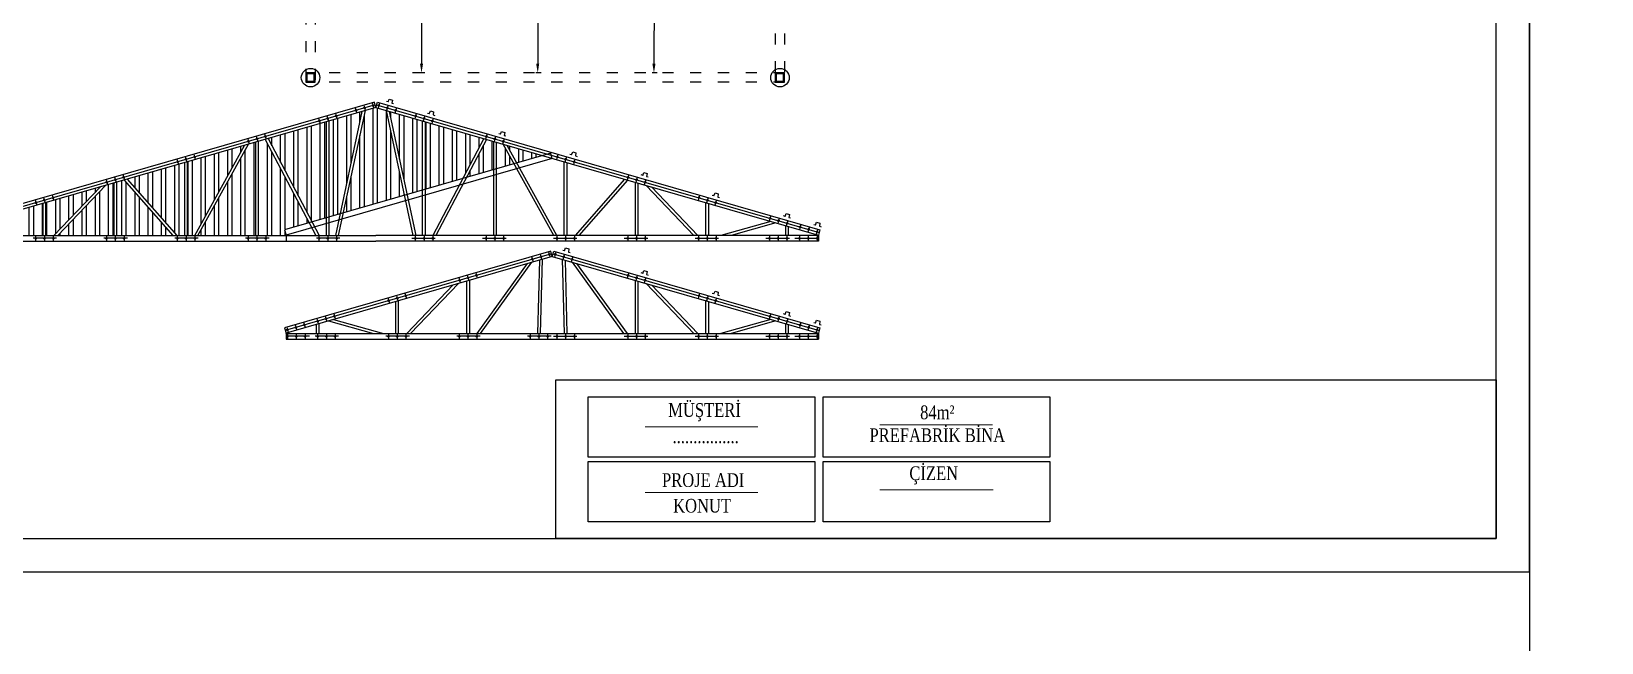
# Model space of a CAD drawing. Header units: millimetres. Extents: x 142629 to 168404, y -211947 to -204319.
# Drawn here: x 145209 to 146905, y -209285 to -208625 of the extents above; entities that cross this region are included whole.
import ezdxf

# ---------------------------------------------------------------- set-up
doc = ezdxf.new("R2010")
doc.units = ezdxf.units.MM
doc.linetypes.add('ACAD_ISO03W100', pattern=[30, 12, -18])
doc.layers.add('-YAZI', color=7, linetype='Continuous', lineweight=15)
for name, color, linetype in [('Block1', 255, 'Continuous'), ('KAPI-PEN', 3, 'Continuous'), ('ZEMİN', 191, 'Continuous'), ('ÖLÇÜLENDİRME', 121, 'Continuous')]:
    doc.layers.add(name, color=color, linetype=linetype)
doc.styles.add('133', font='times.ttf')
doc.styles.add('metin', font='palabi.ttf')
doc.dimstyles.new('Metin SARI', dxfattribs={"dimscale": 20, "dimtxt": 1, "dimasz": 0.5, "dimexe": 0.1, "dimexo": 0.1, "dimgap": 0.2, "dimtad": 1, "dimrnd": 1, "dimzin": 12, "dimdsep": 46, "dimlunit": 6, "dimtxsty": 'metin', "dimcen": 0.8, "dimdle": 0.0005, "dimclrd": 7, "dimclre": 165, "dimclrt": 165, "dimazin": 3, "dimtfac": 1, "dimtmove": 0, "dimatfit": 2, "dimfxl": 1, "dimfxlon": 1, "dimtolj": 1, "dimtzin": 0, "dimlwe": -1, "dimarcsym": 0})

# ---------------------------------------------------------------- blocks, each defined once
blk = doc.blocks.new('omega')
at = {"layer": 'Block1', "color": 1}
for p, q in [((32355, 6698), (32338, 6703)), ((32355, 6698), (32368, 6729)), ((32368, 6729), (32403, 6718)), ((32403, 6718), (32397, 6685)), ((32397, 6685), (32415, 6680))]:
    blk.add_line(p, q, dxfattribs=at)
blk = doc.blocks.new('*D1984')
at = {"layer": 'Block1', "color": 165, "transparency": 16777216}
for p, q in [((145886.2, -208417), (145880.6, -208417)), ((145885.1, -208669.7), (145879.5, -208669.7))]:
    blk.add_line(p, q, dxfattribs=at)
at = {"layer": 'Block1', "color": 7, "lineweight": -2, "transparency": 16777216}
blk.add_line((145882.5, -208427), (145881.5, -208659.7), dxfattribs=at)
at = {"layer": 'Block1', "color": 7, "transparency": 16777216}
for points in [[(145880.9, -208427), (145884.2, -208427), (145882.6, -208417)], [(145879.8, -208659.7), (145883.2, -208659.7), (145881.5, -208669.7)]]:
    blk.add_solid(points, dxfattribs=at)
at = {"layer": 'Defpoints', "color": 0, "transparency": 16777216}
for p in [(145888.2, -208417), (145881.5, -208669.7), (145887.1, -208669.7)]:
    blk.add_point(p, dxfattribs=at)
at = {"layer": 'Block1', "color": 165, "transparency": 16777216, "insert": (145867.8, -208543.3), "char_height": 20, "attachment_point": 5, "rotation": 89.745, "style": 'metin'}
blk.add_mtext('\\A1;253', dxfattribs=at)
blk = doc.blocks.new('*D1985')
at = {"layer": 'Block1', "color": 165, "transparency": 16777216}
for p, q in [((145759.6, -208417), (145754, -208417)), ((145759.6, -208669.7), (145754, -208669.7))]:
    blk.add_line(p, q, dxfattribs=at)
at = {"layer": 'Block1', "color": 7, "lineweight": -2, "transparency": 16777216}
blk.add_line((145756, -208427), (145756, -208659.7), dxfattribs=at)
at = {"layer": 'Block1', "color": 7, "transparency": 16777216}
for points in [[(145754.3, -208427), (145757.6, -208427), (145756, -208417)], [(145754.3, -208659.7), (145757.6, -208659.7), (145756, -208669.7)]]:
    blk.add_solid(points, dxfattribs=at)
at = {"layer": 'Defpoints', "color": 0, "transparency": 16777216}
for p in [(145761.6, -208417), (145756, -208669.7), (145761.6, -208669.7)]:
    blk.add_point(p, dxfattribs=at)
at = {"layer": 'Block1', "color": 165, "transparency": 16777216, "insert": (145741.7, -208543.4), "char_height": 20, "attachment_point": 5, "rotation": 90, "style": 'metin'}
blk.add_mtext('\\A1;253', dxfattribs=at)
blk = doc.blocks.new('*D1986')
at = {"layer": 'Block1', "color": 165, "transparency": 16777216}
for p, q in [((145634.1, -208354.2), (145628.5, -208354.2)), ((145634.1, -208669.7), (145628.5, -208669.7))]:
    blk.add_line(p, q, dxfattribs=at)
at = {"layer": 'Block1', "color": 7, "lineweight": -2, "transparency": 16777216}
blk.add_line((145630.5, -208364.2), (145630.5, -208659.7), dxfattribs=at)
at = {"layer": 'Block1', "color": 7, "transparency": 16777216}
for points in [[(145628.8, -208364.2), (145632.1, -208364.2), (145630.5, -208354.2)], [(145628.8, -208659.7), (145632.1, -208659.7), (145630.5, -208669.7)]]:
    blk.add_solid(points, dxfattribs=at)
at = {"layer": 'Defpoints', "color": 0, "transparency": 16777216}
for p in [(145636.1, -208354.2), (145630.5, -208669.7), (145636.1, -208669.7)]:
    blk.add_point(p, dxfattribs=at)
at = {"layer": 'Block1', "color": 165, "transparency": 16777216, "insert": (145616.2, -208512), "char_height": 20, "attachment_point": 5, "rotation": 90, "style": 'metin'}
blk.add_mtext('\\A1;316', dxfattribs=at)

msp = doc.modelspace()

# ---------------------------------------------------------------- hatches: boundary and pattern name
at = {"layer": 'Block1'}
h = msp.add_hatch(dxfattribs=at)
h.set_pattern_fill('ANSI32', color=256, scale=1.5, angle=45)
h.set_pattern_definition([(90, (129276.21, -188121.768), (-14.2875, 0), []), (90, (129280.972, -188117.006), (-14.2875, 0), [])])
h.paths.add_polyline_path([(145135.654, -208835.411), (145106.154, -208843.913), (145106.154, -208845.223), (145135.654, -208845.223)])
h.paths.add_polyline_path([(145149.024, -208831.558), (145138.654, -208834.546), (145138.654, -208845.223), (145197.487, -208845.223)])
h.paths.add_polyline_path([(145221.653, -208810.627), (145154.491, -208829.982), (145208.541, -208845.223), (145221.653, -208845.223)])
h.paths.add_polyline_path([(145283.545, -208792.79), (145224.653, -208809.762), (145224.654, -208845.223), (145233.445, -208845.223)])
h.paths.add_polyline_path([(145298.153, -208788.58), (145289.271, -208791.14), (145237.595, -208845.223), (145298.153, -208845.223)])
h.paths.add_polyline_path([(145309.378, -208785.345), (145301.153, -208787.716), (145301.153, -208845.223), (145362.019, -208845.223)])
h.paths.add_polyline_path([(145374.653, -208766.534), (145312.565, -208784.427), (145366.013, -208845.223), (145374.653, -208845.223)])
h.paths.add_polyline_path([(145439.432, -208747.865), (145377.653, -208765.669), (145377.653, -208845.223), (145385.598, -208845.223)])
h.paths.add_polyline_path([(145451.153, -208744.487), (145443.51, -208746.69), (145389.026, -208845.223), (145451.153, -208845.223)])
h.paths.add_polyline_path([(145461.737, -208741.437), (145454.153, -208743.623), (145454.153, -208845.223), (145484.154, -208845.223), (145484.154, -208844.777), (145482.492, -208839.012), (145509.075, -208831.351)])
h.paths.add_polyline_path([(145527.653, -208722.441), (145464.681, -208740.589), (145512.019, -208830.502), (145527.653, -208825.997)])
h.paths.add_polyline_path([(145566.514, -208711.242), (145530.653, -208721.576), (145530.653, -208825.132), (145542.827, -208821.624)])
h.paths.add_polyline_path([(145592.522, -208710.299), (145581.154, -208707.023), (145569.785, -208710.299), (145546.098, -208820.681), (145612.126, -208801.653)])
h.paths.add_polyline_path([(145631.654, -208721.576), (145595.793, -208711.242), (145615.016, -208800.82), (145631.654, -208796.025)])
h.paths.add_polyline_path([(145697.626, -208740.589), (145634.654, -208722.441), (145634.654, -208795.16), (145675.02, -208783.527)])
h.paths.add_polyline_path([(145708.154, -208743.623), (145700.57, -208741.437), (145679.017, -208782.376), (145708.154, -208773.979)])
h.paths.add_polyline_path([(145718.797, -208746.69), (145711.154, -208744.487), (145711.154, -208773.114), (145730.349, -208767.582)])
h.paths.add_polyline_path([(145760.82, -208758.801), (145722.875, -208747.865), (145733.306, -208766.73)])
h.paths.add_polyline_path([(145332.234, -208809.156), (145342.989, -208821.39), (145352.611, -208812.931), (145341.855, -208800.697)], flags=25)
h.paths.add_polyline_path([(145376.218, -208813.83), (145376.218, -208797.541), (145363.406, -208797.541), (145363.406, -208813.83)], flags=9)
h.paths.add_polyline_path([(145408.616, -208806.091), (145419.714, -208786.022), (145408.502, -208779.822), (145397.405, -208799.892)], flags=25)
h.paths.add_polyline_path([(145452.057, -208806.196), (145452.057, -208783.262), (145439.246, -208783.262), (145439.246, -208806.196)], flags=9)
h.paths.add_polyline_path([(145485.226, -208782.816), (145495.91, -208803.109), (145507.246, -208797.14), (145496.562, -208776.847)], flags=25)
h.paths.add_polyline_path([(145528.769, -208795.173), (145528.769, -208772.239), (145515.958, -208772.239), (145515.958, -208795.173)], flags=9)
h.paths.add_polyline_path([(145551.945, -208789.541), (145556.757, -208767.118), (145544.231, -208764.43), (145539.419, -208786.853)], flags=25)
h.paths.add_polyline_path([(145592.516, -208795.721), (145592.516, -208757.498), (145571.164, -208757.498), (145571.164, -208795.721)], flags=24)
h.paths.add_polyline_path([(145639.728, -208795.173), (145639.728, -208772.239), (145626.917, -208772.239), (145626.917, -208795.173)], flags=9)
h.paths.add_polyline_path([(145605.399, -208766.411), (145610.21, -208788.834), (145622.736, -208786.146), (145617.924, -208763.723)], flags=25)
h.paths.add_polyline_path([(145666.084, -208803.702), (145676.768, -208783.409), (145665.432, -208777.441), (145654.749, -208797.734)], flags=9)

# ---------------------------------------------------------------- linework, layer by layer
at = {"layer": '-YAZI'}
for p, q in [((146125.489, -209049.751), (146247.247, -209049.751)), ((145871.876, -209051.712), (145993.634, -209051.712)), ((145871.876, -209122.914), (145993.634, -209122.914)), ((146125.489, -209119.714), (146247.793, -209119.714))]:
    msp.add_line(p, q, dxfattribs=at)
at = {"layer": 'Block1', "color": 1}
for p, q in [((145579.492, -208701.257), (145101.492, -208839.012)), ((145581.154, -208707.023), (145103.154, -208844.777)), ((145581.154, -208707.023), (145579.492, -208701.257)), ((145581.154, -208707.023), (145582.815, -208701.257)), ((145581.154, -208707.023), (146059.154, -208844.777)), ((145582.815, -208701.257), (146060.815, -208839.012)), ((145527.653, -208845.223), (145527.653, -208722.441)), ((145530.653, -208845.223), (145530.653, -208721.576)), ((145631.654, -208845.223), (145631.654, -208721.576)), ((145634.654, -208845.223), (145634.654, -208722.441)), ((145451.153, -208744.487), (145451.153, -208845.223)), ((145454.153, -208743.623), (145454.153, -208845.223)), ((145461.737, -208741.437), (145516.379, -208845.223)), ((145464.681, -208740.589), (145519.769, -208845.223)), ((145697.626, -208740.589), (145642.538, -208845.223)), ((145700.57, -208741.437), (145645.928, -208845.223)), ((145708.154, -208743.623), (145708.154, -208845.223)), ((145711.154, -208744.487), (145711.154, -208845.223)), ((145385.598, -208845.223), (145439.432, -208747.865)), ((145389.026, -208845.223), (145443.51, -208746.69)), ((145769.992, -208756.157), (145482.492, -208839.012)), ((145771.654, -208761.923), (145484.154, -208844.777)), ((145773.281, -208845.223), (145718.797, -208746.69)), ((145776.709, -208845.223), (145722.875, -208747.865)), ((145771.654, -208761.923), (145769.992, -208756.157)), ((145374.653, -208845.223), (145374.653, -208766.534)), ((145377.653, -208845.223), (145377.653, -208765.669)), ((145784.654, -208845.223), (145784.654, -208765.669)), ((145787.654, -208845.223), (145787.654, -208766.534)), ((145233.445, -208845.223), (145283.545, -208792.79)), ((145237.595, -208845.223), (145289.271, -208791.14)), ((145298.153, -208788.58), (145298.153, -208845.223)), ((145301.153, -208787.716), (145301.153, -208845.223)), ((145309.378, -208785.345), (145362.019, -208845.223)), ((145312.565, -208784.427), (145366.013, -208845.223)), ((145849.742, -208784.427), (145796.294, -208845.223)), ((145852.929, -208785.345), (145800.288, -208845.223)), ((145861.154, -208787.716), (145861.154, -208845.223)), ((145864.154, -208788.58), (145864.154, -208845.223)), ((145924.712, -208845.223), (145873.036, -208791.14)), ((145928.862, -208845.223), (145878.762, -208792.79)), ((145221.653, -208845.223), (145221.653, -208810.627)), ((145224.654, -208845.223), (145224.653, -208809.762)), ((145937.654, -208845.223), (145937.654, -208809.762)), ((145940.654, -208845.223), (145940.654, -208810.627)), ((146007.816, -208829.982), (145953.766, -208845.223)), ((145103.154, -208845.223), (145581.154, -208845.223)), ((145482.492, -208839.012), (145484.154, -208844.777)), ((145484.154, -208845.223), (145484.154, -208844.777)), ((145484.154, -208845.223), (145484.154, -208851.223)), ((146059.154, -208845.223), (145581.154, -208845.223)), ((146013.283, -208831.558), (145964.82, -208845.223)), ((146023.654, -208834.546), (146023.654, -208845.223)), ((146026.654, -208835.411), (146026.654, -208845.223)), ((146056.154, -208845.223), (146056.154, -208843.913)), ((146060.815, -208839.012), (146059.154, -208844.777)), ((146059.154, -208845.223), (146059.154, -208844.777)), ((146059.154, -208845.223), (146059.154, -208851.223)), ((145103.154, -208851.223), (145581.154, -208851.223)), ((145769.992, -208862.033), (145482.492, -208944.888)), ((146059.154, -208851.223), (145581.154, -208851.223)), ((145771.654, -208867.799), (145769.992, -208862.033)), ((145771.654, -208867.799), (145773.315, -208862.033)), ((145773.315, -208862.033), (146060.815, -208944.888)), ((145771.654, -208867.799), (145484.154, -208950.653)), ((145690.469, -208951.099), (145745.054, -208875.464)), ((145694.168, -208951.099), (145749.726, -208874.118)), ((145757.771, -208871.799), (145755.73, -208951.099)), ((145760.794, -208870.928), (145758.731, -208951.099)), ((145771.654, -208867.799), (146059.154, -208950.653)), ((145782.513, -208870.928), (145784.576, -208951.099)), ((145785.536, -208871.799), (145787.577, -208951.099)), ((145849.139, -208951.099), (145793.581, -208874.118)), ((145852.838, -208951.099), (145798.253, -208875.464)), ((145618.595, -208951.099), (145670.271, -208897.016)), ((145679.153, -208894.456), (145679.153, -208951.099)), ((145682.153, -208893.592), (145682.153, -208951.099)), ((145861.154, -208893.592), (145861.154, -208951.099)), ((145864.154, -208894.456), (145864.154, -208951.099)), ((145924.712, -208951.099), (145873.036, -208897.016)), ((145614.445, -208951.099), (145664.545, -208898.666)), ((145928.862, -208951.099), (145878.762, -208898.666)), ((145602.653, -208951.099), (145602.653, -208916.503)), ((145605.654, -208951.099), (145605.653, -208915.638)), ((145937.654, -208951.099), (145937.654, -208915.638)), ((145940.654, -208951.099), (145940.654, -208916.503)), ((145482.492, -208944.888), (145484.154, -208950.653)), ((145516.654, -208941.287), (145516.654, -208951.099)), ((145519.654, -208940.422), (145519.654, -208951.099)), ((145530.024, -208937.433), (145578.487, -208951.099)), ((145535.491, -208935.858), (145589.541, -208951.099)), ((146007.816, -208935.858), (145953.766, -208951.099)), ((146013.283, -208937.433), (145964.82, -208951.099)), ((146023.654, -208940.422), (146023.654, -208951.099)), ((146026.654, -208941.287), (146026.654, -208951.099)), ((146060.815, -208944.888), (146059.154, -208950.653)), ((145484.154, -208951.099), (145484.154, -208950.653)), ((145484.154, -208951.099), (145484.154, -208957.099)), ((145484.154, -208951.099), (146059.154, -208951.099)), ((145484.154, -208957.099), (146059.154, -208957.099)), ((145487.154, -208951.099), (145487.154, -208949.788)), ((146056.154, -208951.099), (146056.154, -208949.788)), ((146059.154, -208951.099), (146059.154, -208950.653)), ((146059.154, -208951.099), (146059.154, -208957.099))]:
    msp.add_line(p, q, dxfattribs=at)
at = {"layer": 'Block1', "color": 2}
for p, q in [((145580.323, -208704.14), (145102.323, -208841.894)), ((145558.904, -208707.191), (145560.566, -208712.956)), ((145568.033, -208704.56), (145569.694, -208710.325)), ((145577.161, -208701.929), (145578.823, -208707.694)), ((145581.984, -208704.14), (146059.984, -208841.894)), ((145585.146, -208701.929), (145583.484, -208707.694)), ((145594.274, -208704.56), (145592.613, -208710.325)), ((145603.403, -208707.191), (145601.741, -208712.956)), ((145519.194, -208718.635), (145520.856, -208724.4)), ((145528.323, -208716.004), (145529.984, -208721.769)), ((145537.451, -208713.373), (145539.113, -208719.139)), ((145624.856, -208713.373), (145623.195, -208719.139)), ((145633.985, -208716.004), (145632.323, -208721.769)), ((145643.113, -208718.635), (145641.452, -208724.4)), ((145442.694, -208740.681), (145444.356, -208746.446)), ((145451.823, -208738.05), (145453.484, -208743.816)), ((145460.951, -208735.42), (145462.613, -208741.185)), ((145701.356, -208735.42), (145699.695, -208741.185)), ((145710.485, -208738.05), (145708.823, -208743.816)), ((145719.613, -208740.681), (145717.951, -208746.446)), ((145375.323, -208760.097), (145376.984, -208765.862)), ((145384.451, -208757.466), (145386.113, -208763.231)), ((145777.856, -208757.466), (145776.194, -208763.231)), ((145786.984, -208760.097), (145785.323, -208765.862)), ((145366.194, -208762.727), (145367.856, -208768.493)), ((145796.113, -208762.727), (145794.451, -208768.493)), ((145289.694, -208784.774), (145291.356, -208790.539)), ((145298.823, -208782.143), (145300.484, -208787.909)), ((145307.951, -208779.512), (145309.613, -208785.278)), ((145854.356, -208779.512), (145852.694, -208785.278)), ((145863.484, -208782.143), (145861.823, -208787.909)), ((145872.613, -208784.774), (145870.951, -208790.539)), ((145213.194, -208806.82), (145214.856, -208812.586)), ((145222.323, -208804.19), (145223.984, -208809.955)), ((145231.451, -208801.559), (145233.113, -208807.324)), ((145930.856, -208801.559), (145929.194, -208807.324)), ((145939.984, -208804.19), (145938.323, -208809.955)), ((145949.113, -208806.82), (145947.451, -208812.586)), ((146007.727, -208823.712), (146006.066, -208829.478)), ((146016.856, -208826.343), (146015.194, -208832.108)), ((146025.984, -208828.974), (146024.323, -208834.739)), ((145213.654, -208845.223), (145213.654, -208851.223)), ((145223.154, -208845.223), (145223.154, -208851.223)), ((145232.654, -208845.223), (145232.654, -208851.223)), ((145290.153, -208845.223), (145290.153, -208851.223)), ((145299.653, -208845.223), (145299.653, -208851.223)), ((145309.153, -208845.223), (145309.153, -208851.223)), ((145366.653, -208845.223), (145366.653, -208851.223)), ((145376.153, -208845.223), (145376.153, -208851.223)), ((145385.653, -208845.223), (145385.653, -208851.223)), ((145443.153, -208845.223), (145443.153, -208851.223)), ((145452.653, -208845.223), (145452.653, -208851.223)), ((145462.153, -208845.223), (145462.153, -208851.223)), ((145519.653, -208845.223), (145519.653, -208851.223)), ((145529.153, -208845.223), (145529.153, -208851.223)), ((145538.653, -208845.223), (145538.653, -208851.223)), ((145623.654, -208845.223), (145623.654, -208851.223)), ((145633.154, -208845.223), (145633.154, -208851.223)), ((145642.654, -208845.223), (145642.654, -208851.223)), ((145700.154, -208845.223), (145700.154, -208851.223)), ((145709.654, -208845.223), (145709.654, -208851.223)), ((145719.154, -208845.223), (145719.154, -208851.223)), ((145776.654, -208845.223), (145776.654, -208851.223)), ((145786.154, -208845.223), (145786.154, -208851.223)), ((145795.654, -208845.223), (145795.654, -208851.223)), ((145853.154, -208845.223), (145853.154, -208851.223)), ((145862.654, -208845.223), (145862.654, -208851.223)), ((145872.154, -208845.223), (145872.154, -208851.223)), ((145929.654, -208845.223), (145929.654, -208851.223)), ((145939.154, -208845.223), (145939.154, -208851.223)), ((145948.654, -208845.223), (145948.654, -208851.223)), ((146006.154, -208845.223), (146006.154, -208851.223)), ((146015.654, -208845.223), (146015.654, -208851.223)), ((146025.154, -208845.223), (146025.154, -208851.223)), ((146040.227, -208833.079), (146038.566, -208838.844)), ((146038.654, -208845.223), (146038.654, -208851.223)), ((146049.356, -208835.709), (146047.694, -208841.475)), ((146048.154, -208845.223), (146048.154, -208851.223)), ((146058.484, -208838.34), (146056.823, -208844.105)), ((146057.654, -208845.223), (146057.654, -208851.223)), ((145767.661, -208862.705), (145769.323, -208868.47)), ((145775.646, -208862.705), (145773.984, -208868.47)), ((145770.823, -208864.916), (145483.323, -208947.77)), ((145749.404, -208867.966), (145751.066, -208873.732)), ((145758.533, -208865.336), (145760.194, -208871.101)), ((145772.484, -208864.916), (146059.984, -208947.77)), ((145784.774, -208865.336), (145783.113, -208871.101)), ((145793.903, -208867.966), (145792.241, -208873.732)), ((145670.694, -208890.65), (145672.356, -208896.415)), ((145679.823, -208888.019), (145681.484, -208893.784)), ((145688.951, -208885.388), (145690.613, -208891.154)), ((145854.356, -208885.388), (145852.694, -208891.154)), ((145863.484, -208888.019), (145861.823, -208893.784)), ((145872.613, -208890.65), (145870.951, -208896.415)), ((145594.194, -208912.696), (145595.856, -208918.462)), ((145603.323, -208910.066), (145604.984, -208915.831)), ((145612.451, -208907.435), (145614.113, -208913.2)), ((145930.856, -208907.435), (145929.194, -208913.2)), ((145939.984, -208910.066), (145938.323, -208915.831)), ((145949.113, -208912.696), (145947.451, -208918.462)), ((145535.58, -208929.588), (145537.241, -208935.354)), ((146007.727, -208929.588), (146006.066, -208935.354)), ((145484.823, -208944.216), (145486.484, -208949.981)), ((145493.951, -208941.585), (145495.613, -208947.351)), ((145503.08, -208938.954), (145504.741, -208944.72)), ((145517.323, -208934.85), (145518.984, -208940.615)), ((145526.451, -208932.219), (145528.113, -208937.984)), ((146016.856, -208932.219), (146015.194, -208937.984)), ((146025.984, -208934.85), (146024.323, -208940.615)), ((146040.227, -208938.954), (146038.566, -208944.72)), ((146049.356, -208941.585), (146047.694, -208947.351)), ((146058.484, -208944.216), (146056.823, -208949.981)), ((145485.654, -208951.099), (145485.654, -208957.099)), ((145495.154, -208951.099), (145495.154, -208957.099)), ((145504.654, -208951.099), (145504.654, -208957.099)), ((145518.154, -208951.099), (145518.154, -208957.099)), ((145527.654, -208951.099), (145527.654, -208957.099)), ((145537.154, -208951.099), (145537.154, -208957.099)), ((145594.654, -208951.099), (145594.654, -208957.099)), ((145604.154, -208951.099), (145604.154, -208957.099)), ((145613.654, -208951.099), (145613.654, -208957.099)), ((145671.153, -208951.099), (145671.153, -208957.099)), ((145680.653, -208951.099), (145680.653, -208957.099)), ((145690.153, -208951.099), (145690.153, -208957.099)), ((145747.653, -208951.099), (145747.653, -208957.099)), ((145757.153, -208951.099), (145757.153, -208957.099)), ((145766.653, -208951.099), (145766.653, -208957.099)), ((145776.654, -208951.099), (145776.654, -208957.099)), ((145786.154, -208951.099), (145786.154, -208957.099)), ((145795.654, -208951.099), (145795.654, -208957.099)), ((145853.154, -208951.099), (145853.154, -208957.099)), ((145862.654, -208951.099), (145862.654, -208957.099)), ((145872.154, -208951.099), (145872.154, -208957.099)), ((145929.654, -208951.099), (145929.654, -208957.099)), ((145939.154, -208951.099), (145939.154, -208957.099)), ((145948.654, -208951.099), (145948.654, -208957.099)), ((146006.154, -208951.099), (146006.154, -208957.099)), ((146015.654, -208951.099), (146015.654, -208957.099)), ((146025.154, -208951.099), (146025.154, -208957.099)), ((146038.654, -208951.099), (146038.654, -208957.099)), ((146048.154, -208951.099), (146048.154, -208957.099)), ((146057.654, -208951.099), (146057.654, -208957.099))]:
    msp.add_line(p, q, dxfattribs=at)
at = {"layer": 'Block1', "color": 7}
for points in [[(145505.614, -208679.747), (145515.614, -208679.747), (145515.614, -208669.747), (145505.614, -208669.747)], [(145506.614, -208678.747), (145514.614, -208678.747), (145514.614, -208670.747), (145506.614, -208670.747)], [(146012.614, -208679.747), (146022.614, -208679.747), (146022.614, -208669.747), (146012.614, -208669.747)], [(146013.614, -208678.747), (146021.614, -208678.747), (146021.614, -208670.747), (146013.614, -208670.747)]]:
    msp.add_lwpolyline(points, close=True, dxfattribs=at)
for centre in [(145510.614, -208674.747), (146017.614, -208674.747)]:
    msp.add_circle(centre, 10, dxfattribs=at)
at = {"layer": 'Block1', "color": 1}
for centre, radius in [((145559.735, -208710.073), 0.8), ((145559.735, -208710.073), 0.4), ((145568.864, -208707.443), 0.8), ((145568.864, -208707.442), 0.4), ((145577.992, -208704.812), 0.8), ((145577.992, -208704.812), 0.4), ((145584.315, -208704.812), 0.8), ((145584.315, -208704.812), 0.4), ((145593.444, -208707.443), 0.8), ((145593.444, -208707.442), 0.4), ((145602.572, -208710.073), 0.8), ((145602.572, -208710.073), 0.4), ((145520.025, -208721.517), 0.8), ((145520.025, -208721.517), 0.4), ((145529.153, -208718.887), 0.8), ((145529.153, -208718.887), 0.4), ((145538.282, -208716.256), 0.8), ((145538.282, -208716.256), 0.4), ((145624.025, -208716.256), 0.8), ((145624.025, -208716.256), 0.4), ((145633.154, -208718.887), 0.8), ((145633.154, -208718.887), 0.4), ((145642.282, -208721.517), 0.8), ((145642.282, -208721.517), 0.4), ((145443.525, -208743.564), 0.8), ((145443.525, -208743.564), 0.4), ((145452.653, -208740.933), 0.8), ((145452.653, -208740.933), 0.4), ((145461.782, -208738.302), 0.8), ((145461.782, -208738.302), 0.4), ((145700.525, -208738.302), 0.8), ((145700.525, -208738.302), 0.4), ((145709.654, -208740.933), 0.8), ((145709.654, -208740.933), 0.4), ((145718.782, -208743.564), 0.8), ((145718.782, -208743.564), 0.4), ((145376.153, -208762.979), 0.8), ((145385.282, -208760.349), 0.8), ((145385.282, -208760.349), 0.4), ((145777.025, -208760.349), 0.8), ((145777.025, -208760.349), 0.4), ((145786.154, -208762.979), 0.8), ((145367.025, -208765.61), 0.8), ((145367.025, -208765.61), 0.4), ((145376.153, -208762.979), 0.4), ((145786.154, -208762.979), 0.4), ((145795.282, -208765.61), 0.8), ((145795.282, -208765.61), 0.4), ((145290.525, -208787.657), 0.8), ((145290.525, -208787.657), 0.4), ((145299.653, -208785.026), 0.8), ((145299.653, -208785.026), 0.4), ((145308.782, -208782.395), 0.8), ((145308.782, -208782.395), 0.4), ((145853.525, -208782.395), 0.8), ((145853.525, -208782.395), 0.4), ((145862.654, -208785.026), 0.8), ((145862.654, -208785.026), 0.4), ((145871.782, -208787.657), 0.8), ((145871.782, -208787.657), 0.4), ((145214.025, -208809.703), 0.8), ((145214.025, -208809.703), 0.4), ((145223.154, -208807.072), 0.8), ((145223.153, -208807.072), 0.4), ((145232.282, -208804.442), 0.8), ((145232.282, -208804.442), 0.4), ((145930.025, -208804.442), 0.8), ((145930.025, -208804.442), 0.4), ((145939.154, -208807.072), 0.8), ((145939.154, -208807.072), 0.4), ((145948.282, -208809.703), 0.8), ((145948.282, -208809.703), 0.4), ((146006.897, -208826.595), 0.8), ((146006.897, -208826.595), 0.4), ((146016.025, -208829.226), 0.8), ((146016.025, -208829.226), 0.4), ((146025.154, -208831.857), 0.8), ((146025.154, -208831.857), 0.4), ((146039.397, -208835.961), 0.8), ((146039.397, -208835.961), 0.4), ((146048.525, -208838.592), 0.8), ((146048.525, -208838.592), 0.4), ((146057.654, -208841.223), 0.8), ((146057.654, -208841.223), 0.4), ((145213.654, -208848.223), 0.8), ((145213.654, -208848.223), 0.4), ((145223.154, -208848.223), 0.8), ((145223.154, -208848.223), 0.4), ((145232.654, -208848.223), 0.8), ((145232.654, -208848.223), 0.4), ((145290.153, -208848.223), 0.8), ((145290.153, -208848.223), 0.4), ((145299.653, -208848.223), 0.8), ((145299.653, -208848.223), 0.4), ((145309.153, -208848.223), 0.8), ((145309.153, -208848.223), 0.4), ((145366.653, -208848.223), 0.8), ((145366.653, -208848.223), 0.4), ((145376.153, -208848.223), 0.8), ((145376.153, -208848.223), 0.4), ((145385.653, -208848.223), 0.8), ((145385.653, -208848.223), 0.4), ((145443.153, -208848.223), 0.8), ((145443.153, -208848.223), 0.4), ((145452.653, -208848.223), 0.8), ((145452.653, -208848.223), 0.4), ((145462.153, -208848.223), 0.8), ((145462.153, -208848.223), 0.4), ((145519.653, -208848.223), 0.8), ((145519.653, -208848.223), 0.4), ((145529.153, -208848.223), 0.8), ((145529.153, -208848.223), 0.4), ((145538.653, -208848.223), 0.8), ((145538.653, -208848.223), 0.4), ((145623.654, -208848.223), 0.8), ((145623.654, -208848.223), 0.4), ((145633.154, -208848.223), 0.8), ((145633.154, -208848.223), 0.4), ((145642.654, -208848.223), 0.8), ((145642.654, -208848.223), 0.4), ((145700.154, -208848.223), 0.8), ((145700.154, -208848.223), 0.4), ((145709.654, -208848.223), 0.8), ((145709.654, -208848.223), 0.4), ((145719.154, -208848.223), 0.8), ((145719.154, -208848.223), 0.4), ((145776.654, -208848.223), 0.8), ((145776.654, -208848.223), 0.4), ((145786.154, -208848.223), 0.8), ((145786.154, -208848.223), 0.4), ((145795.654, -208848.223), 0.8), ((145795.654, -208848.223), 0.4), ((145853.154, -208848.223), 0.8), ((145853.154, -208848.223), 0.4), ((145862.654, -208848.223), 0.8), ((145862.654, -208848.223), 0.4), ((145872.154, -208848.223), 0.8), ((145872.154, -208848.223), 0.4), ((145929.654, -208848.223), 0.8), ((145929.654, -208848.223), 0.4), ((145939.154, -208848.223), 0.8), ((145939.154, -208848.223), 0.4), ((145948.654, -208848.223), 0.8), ((145948.654, -208848.223), 0.4), ((146006.154, -208848.223), 0.8), ((146006.154, -208848.223), 0.4), ((146015.654, -208848.223), 0.8), ((146015.654, -208848.223), 0.4), ((146025.154, -208848.223), 0.8), ((146025.154, -208848.223), 0.4), ((146038.654, -208848.223), 0.8), ((146038.654, -208848.223), 0.4), ((146048.154, -208848.223), 0.8), ((146048.154, -208848.223), 0.4), ((146057.654, -208848.223), 0.8), ((146057.654, -208848.223), 0.4), ((145750.235, -208870.849), 0.8), ((145750.235, -208870.849), 0.4), ((145759.364, -208868.218), 0.8), ((145759.364, -208868.218), 0.4), ((145768.492, -208865.588), 0.8), ((145768.492, -208865.588), 0.4), ((145774.815, -208865.588), 0.8), ((145774.815, -208865.588), 0.4), ((145783.944, -208868.218), 0.8), ((145783.944, -208868.218), 0.4), ((145793.072, -208870.849), 0.8), ((145793.072, -208870.849), 0.4), ((145671.525, -208893.533), 0.8), ((145671.525, -208893.532), 0.4), ((145680.653, -208890.902), 0.8), ((145680.653, -208890.902), 0.4), ((145689.782, -208888.271), 0.8), ((145689.782, -208888.271), 0.4), ((145853.525, -208888.271), 0.8), ((145853.525, -208888.271), 0.4), ((145862.654, -208890.902), 0.8), ((145862.654, -208890.902), 0.4), ((145871.782, -208893.533), 0.8), ((145871.782, -208893.532), 0.4), ((145595.025, -208915.579), 0.8), ((145604.154, -208912.948), 0.8), ((145604.153, -208912.948), 0.4), ((145613.282, -208910.317), 0.8), ((145613.282, -208910.317), 0.4), ((145930.025, -208910.317), 0.8), ((145930.025, -208910.317), 0.4), ((145939.154, -208912.948), 0.8), ((145939.154, -208912.948), 0.4), ((145948.282, -208915.579), 0.8), ((145536.411, -208932.471), 0.8), ((145595.025, -208915.579), 0.4), ((145948.282, -208915.579), 0.4), ((146006.897, -208932.471), 0.8), ((145485.654, -208947.099), 0.8), ((145485.654, -208947.099), 0.4), ((145494.782, -208944.468), 0.8), ((145494.782, -208944.468), 0.4), ((145503.911, -208941.837), 0.8), ((145503.911, -208941.837), 0.4), ((145518.154, -208937.732), 0.8), ((145518.154, -208937.732), 0.4), ((145527.282, -208935.102), 0.8), ((145527.282, -208935.102), 0.4), ((145536.411, -208932.471), 0.4), ((146006.897, -208932.471), 0.4), ((146016.025, -208935.102), 0.8), ((146016.025, -208935.102), 0.4), ((146025.154, -208937.732), 0.8), ((146025.154, -208937.732), 0.4), ((146039.397, -208941.837), 0.8), ((146039.397, -208941.837), 0.4), ((146048.525, -208944.468), 0.8), ((146048.525, -208944.468), 0.4), ((146057.654, -208947.099), 0.8), ((146057.654, -208947.099), 0.4), ((145485.654, -208954.099), 0.8), ((145485.654, -208954.099), 0.4), ((145495.154, -208954.099), 0.8), ((145495.154, -208954.099), 0.4), ((145504.654, -208954.099), 0.8), ((145504.654, -208954.099), 0.4), ((145518.154, -208954.099), 0.8), ((145518.154, -208954.099), 0.4), ((145527.654, -208954.099), 0.8), ((145527.654, -208954.099), 0.4), ((145537.154, -208954.099), 0.8), ((145537.154, -208954.099), 0.4), ((145594.654, -208954.099), 0.8), ((145594.654, -208954.099), 0.4), ((145604.154, -208954.099), 0.8), ((145604.154, -208954.099), 0.4), ((145613.654, -208954.099), 0.8), ((145613.654, -208954.099), 0.4), ((145671.153, -208954.099), 0.8), ((145671.153, -208954.099), 0.4), ((145680.653, -208954.099), 0.8), ((145680.653, -208954.099), 0.4), ((145690.153, -208954.099), 0.8), ((145690.153, -208954.099), 0.4), ((145747.653, -208954.099), 0.8), ((145747.653, -208954.099), 0.4), ((145757.153, -208954.099), 0.8), ((145757.153, -208954.099), 0.4), ((145766.653, -208954.099), 0.8), ((145766.653, -208954.099), 0.4), ((145776.654, -208954.099), 0.8), ((145776.654, -208954.099), 0.4), ((145786.154, -208954.099), 0.8), ((145786.154, -208954.099), 0.4), ((145795.654, -208954.099), 0.8), ((145795.654, -208954.099), 0.4), ((145853.154, -208954.099), 0.8), ((145853.154, -208954.099), 0.4), ((145862.654, -208954.099), 0.8), ((145862.654, -208954.099), 0.4), ((145872.154, -208954.099), 0.8), ((145872.154, -208954.099), 0.4), ((145929.654, -208954.099), 0.8), ((145929.654, -208954.099), 0.4), ((145939.154, -208954.099), 0.8), ((145939.154, -208954.099), 0.4), ((145948.654, -208954.099), 0.8), ((145948.654, -208954.099), 0.4), ((146006.154, -208954.099), 0.8), ((146006.154, -208954.099), 0.4), ((146015.654, -208954.099), 0.8), ((146015.654, -208954.099), 0.4), ((146025.154, -208954.099), 0.8), ((146025.154, -208954.099), 0.4), ((146038.654, -208954.099), 0.8), ((146038.654, -208954.099), 0.4), ((146048.154, -208954.099), 0.8), ((146048.154, -208954.099), 0.4), ((146057.654, -208954.099), 0.8), ((146057.654, -208954.099), 0.4)]:
    msp.add_circle(centre, radius, dxfattribs=at)
at = {"layer": 'KAPI-PEN', "color": 175, "linetype": 'ACAD_ISO03W100', "true_color": 0x4554a5}
for p, q in [((146012.614, -208416.997), (146012.614, -208679.747)), ((146022.614, -208416.997), (146022.614, -208679.747)), ((145505.614, -208605.247), (145505.614, -208679.747)), ((145515.614, -208605.247), (145515.614, -208679.747)), ((146022.614, -208669.747), (145505.614, -208669.747)), ((146022.614, -208679.747), (145505.614, -208679.747))]:
    msp.add_line(p, q, dxfattribs=at)
at = {"layer": 'KAPI-PEN', "color": 175, "true_color": 0x4554a5}
for points in [[(146827.37, -211946.832), (157615.684, -211946.832), (157615.684, -204318.732), (146827.37, -204318.732)], [(144330.076, -209208.54), (146827.37, -209208.54), (146827.37, -207442.776), (144330.076, -207442.776)], [(144366.06, -209172.556), (146791.386, -209172.556), (146791.386, -207478.76), (144366.06, -207478.76)], [(145775.513, -209001.243), (146791.386, -209001.243), (146791.386, -209172.556), (145775.513, -209172.556)], [(145810.599, -209019.454), (146055.456, -209019.454), (146055.456, -209084.525), (145810.599, -209084.525)], [(146064.213, -209019.454), (146309.07, -209019.454), (146309.07, -209084.525), (146064.213, -209084.525)], [(145810.599, -209089.417), (146055.456, -209089.417), (146055.456, -209154.487), (145810.599, -209154.487)], [(146064.213, -209089.417), (146309.07, -209089.417), (146309.07, -209154.487), (146064.213, -209154.487)]]:
    msp.add_lwpolyline(points, close=True, dxfattribs=at)
at = {"layer": 'ZEMİN', "color": 1}
for p, q in [((145537.763, -208845.223), (145566.514, -208711.242)), ((145540.831, -208845.223), (145569.785, -208710.299)), ((145621.476, -208845.223), (145592.522, -208710.299)), ((145624.544, -208845.223), (145595.793, -208711.242))]:
    msp.add_line(p, q, dxfattribs=at)
at = {"layer": 'ÖLÇÜLENDİRME', "color": 2, "ltscale": 0.5}
for p, q in [((145236.341, -208848.223), (145210.962, -208848.223)), ((145312.841, -208848.223), (145287.462, -208848.223)), ((145389.341, -208848.223), (145363.962, -208848.223)), ((145465.84, -208848.223), (145440.462, -208848.223)), ((145542.34, -208848.223), (145516.962, -208848.223)), ((145619.967, -208848.223), (145645.345, -208848.223)), ((145696.467, -208848.223), (145721.845, -208848.223)), ((145772.967, -208848.223), (145798.345, -208848.223)), ((145849.467, -208848.223), (145874.845, -208848.223)), ((145925.967, -208848.223), (145951.345, -208848.223)), ((146002.466, -208848.223), (146027.845, -208848.223)), ((146033.775, -208848.223), (146059.154, -208848.223)), ((145509.532, -208954.099), (145484.154, -208954.099)), ((145540.841, -208954.099), (145515.462, -208954.099)), ((145617.341, -208954.099), (145591.962, -208954.099)), ((145693.841, -208954.099), (145668.462, -208954.099)), ((145770.341, -208954.099), (145744.962, -208954.099)), ((145772.967, -208954.099), (145798.345, -208954.099)), ((145849.467, -208954.099), (145874.845, -208954.099)), ((145925.967, -208954.099), (145951.345, -208954.099)), ((146002.466, -208954.099), (146027.845, -208954.099)), ((146033.775, -208954.099), (146059.154, -208954.099))]:
    msp.add_line(p, q, dxfattribs=at)

# ---------------------------------------------------------------- block references
at = {"layer": 'Block1', "color": 1, "xscale": 0.1, "yscale": 0.1, "zscale": 0.1, "rotation": 0.5866211385630021}
for p in [(142365.855, -209403.912), (142410.253, -209416.707), (142487.125, -209438.861), (142563.996, -209461.014), (142640.868, -209483.168), (142717.739, -209505.321), (142794.61, -209527.475), (142827.519, -209536.959), (142556.355, -209564.688), (142640.868, -209589.044), (142717.739, -209611.197), (142794.61, -209633.351), (142827.519, -209642.835)]:
    msp.add_blockref('omega', p, dxfattribs=at)

# ---------------------------------------------------------------- texts
at = {"layer": '-YAZI', "char_height": 14.80337, "attachment_point": 1, "style": '133'}
for s, width, heights, insert in [('{\\W0.8;MÜŞTERİ}', 88.24311, [36.545], (145896.926, -209026.249)), ('\\pxqc;{\\W0.8;84m² \\PPREFABRİK BİNA}', 203.44501, [72.618], (146085.879, -209028.782)), ('{\\W0.8;................}', 88.24311, [36.545], (145901.594, -209054.689)), ('\\pxqc;{\\W0.8;ÇİZEN}', 203.44501, [27.884], (146082.001, -209094.548)), ('{\\W0.8;PROJE ADI}', 88.24311, [36.545], (145890.21, -209101.946)), ('{\\W0.8;KONUT}', 88.24311, [36.545], (145902.183, -209129.605))]:
    msp.add_mtext_dynamic_manual_height_columns(s, width=width, gutter_width=1.779, heights=heights, dxfattribs=dict(at, insert=insert))

# ---------------------------------------------------------------- dimensions: what is measured, and where the dimension line sits
at = {"layer": 'Block1', "color": 7}
for p1, p2, picture, middle in [((145636.114, -208354.247), (145636.114, -208669.747), '*D1986', (145616.177, -208511.997)), ((145761.614, -208416.997), (145761.614, -208669.747), '*D1985', (145741.704, -208543.372)), ((145888.239, -208416.997), (145887.114, -208669.747), '*D1984', (145867.767, -208543.283))]:
    dim = msp.add_aligned_dim(p1=p1, p2=p2, distance=-5.648, dimstyle='Metin SARI', dxfattribs=at)
    dim.commit()
    dim.dimension.update_dxf_attribs({"geometry": picture, "text_midpoint": middle})

doc.saveas('drawing.dxf')
